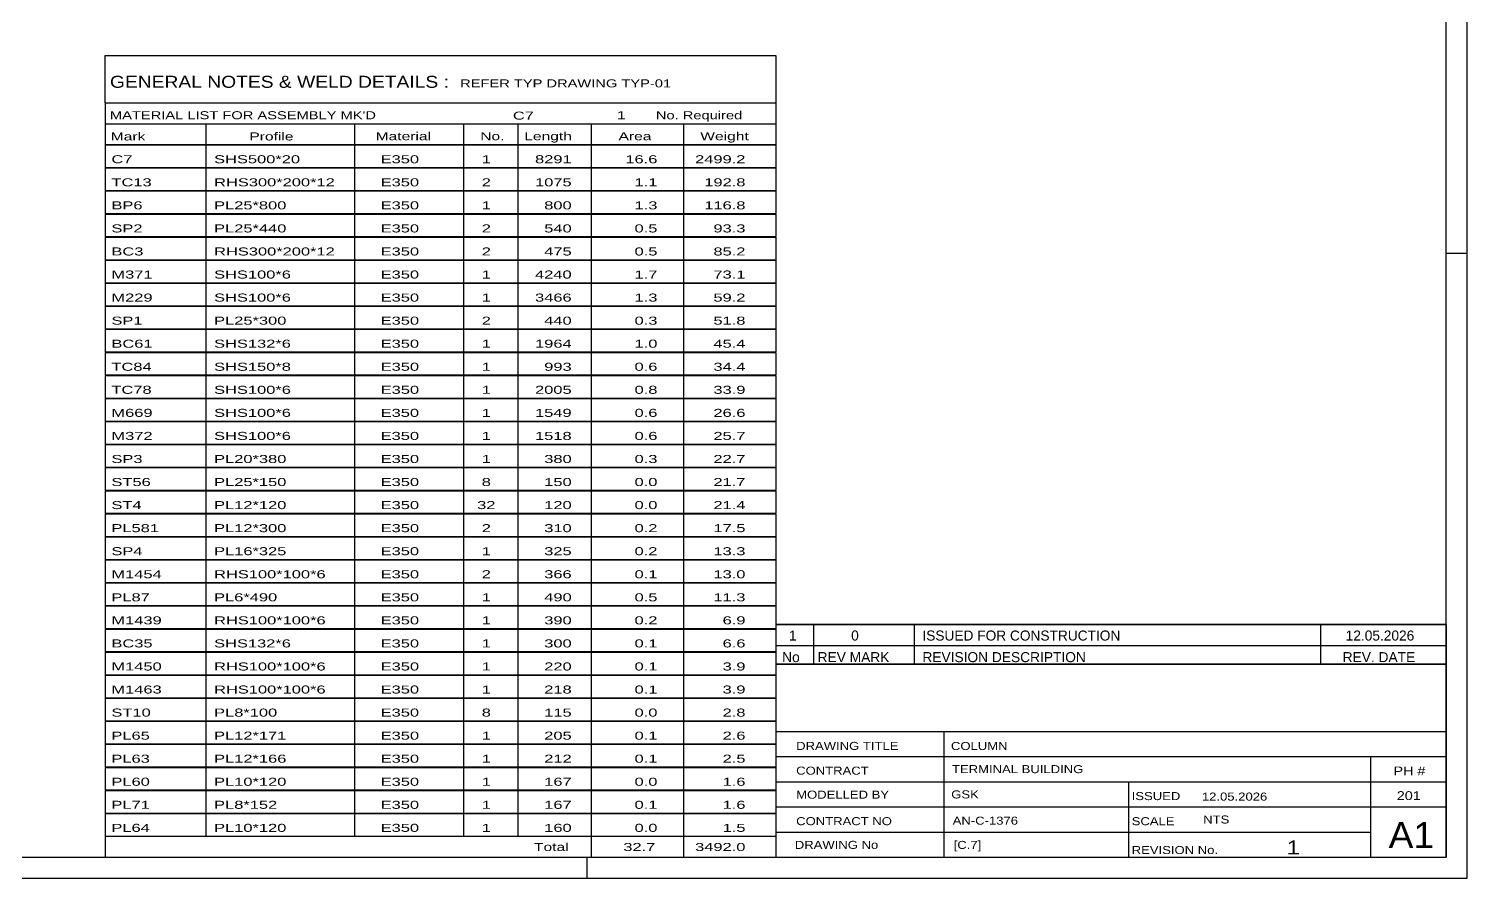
# Model space of a CAD drawing. Header units: millimetres. Extents: x 0 to 841, y 0 to 594.
# Drawn here: x 497.8 to 841, y 0 to 202.6 of the extents above; entities that cross this region are included whole.
import ezdxf

# ---------------------------------------------------------------- set-up
doc = ezdxf.new("R2010")
doc.units = ezdxf.units.MM
doc.styles.add('Arial Narrow', font='ARIALN.TTF', dxfattribs={"height": 0.2})

# ---------------------------------------------------------------- blocks, each defined once
blk = doc.blocks.new('Unknown-682121983-1161')
at = {"color": 5, "linetype": 'Continuous'}
for p, q in [((841, 0), (841, 594)), ((836, 5), (836, 589)), ((841, 149), (836, 149)), ((5, 5), (836, 5)), ((631, 0), (631, 5)), ((0, 0), (841, 0))]:
    blk.add_line(p, q, dxfattribs=at)
blk = doc.blocks.new('Unknown-682121983-35591')
at = {"color": 7, "linetype": 'Continuous'}
for p, q in [((676, 51.05), (676, 5)), ((676, 51.05), (836, 51.05)), ((836, 51), (836, 5)), ((676, 35), (836, 35)), ((716.14, 35), (716.14, 5)), ((676, 29), (836, 29)), ((818, 5.05), (818, 29.05)), ((676, 23), (836, 23)), ((760.14, 23), (760.14, 5)), ((676, 17), (836, 17)), ((676, 11), (818, 11)), ((676, 5), (836, 5))]:
    blk.add_line(p, q, dxfattribs=at)
at = {"color": 7, "style": 'Arial Narrow'}
for s, height, width, p in [('DRAWING TITLE', 1.9089, 1.425378, (680.88, 30.61)), ('COLUMN', 1.909, 1.425378, (717.81, 30.59)), ('CONTRACT', 1.909, 1.425378, (680.88, 24.71)), ('TERMINAL BUILDING', 1.9089, 1.425378, (718.06, 25.07)), ('MODELLED BY', 1.9089, 1.425378, (680.88, 18.98)), ('GSK', 1.909, 1.425378, (717.88, 19.04)), ('ISSUED', 1.909, 1.425378, (760.94, 18.64)), ('12.05.2026', 1.909, 1.425378, (777.69, 18.52)), ('CONTRACT NO', 1.9089, 1.425378, (680.88, 12.66)), ('AN-C-1376', 1.909, 1.425378, (718.23, 12.78)), ('SCALE', 1.909, 1.425378, (760.94, 12.65)), ('A1', 6.204, 1.25, (822.24, 7.2)), ('DRAWING No', 1.909, 1.425378, (680.56, 7)), ('[C.7]', 1.909, 1.425378, (718.46, 6.99)), ('REVISION No.', 1.9089, 1.425378, (760.94, 5.77)), ('1', 3.34, 1.5, (797.91, 5.68))]:
    blk.add_text(s, height=height, dxfattribs=dict(at, width=width)).set_placement(p)
at = {"color": 7, "linetype": 'Continuous', "style": 'Arial Narrow'}
for s, height, width, p in [('PH #', 2.1, 1.42538, (823.4, 24.55)), ('201', 2.1, 1.42538, (824.19, 18.65)), ('NTS', 1.909, 1.425378, (778, 13.05))]:
    blk.add_text(s, height=height, dxfattribs=dict(at, width=width)).set_placement(p)
blk = doc.blocks.new('Unknown-682121983-35592')
at = {"color": 7, "linetype": 'Continuous'}
for p, q in [((516, 196.25), (676, 196.25)), ((516, 185), (516, 196.25)), ((676, 196.25), (676, 185)), ((516, 185), (676, 185)), ((516, 185), (516, 180)), ((676, 185), (676, 180)), ((516, 180), (676, 180)), ((516, 180), (516, 175)), ((540, 180), (540, 175)), ((575.5, 180), (575.5, 175)), ((601.5, 180), (601.5, 175)), ((614.5, 180), (614.5, 175)), ((632, 180), (632, 175)), ((654, 180), (654, 175)), ((676, 180), (676, 175)), ((516, 175), (676, 175)), ((516, 174.95), (516, 169.55)), ((516, 174.95), (676, 174.95)), ((540, 175), (540, 169.5)), ((575.5, 175), (575.5, 169.5)), ((601.5, 175), (601.5, 169.5)), ((614.5, 175), (614.5, 169.5)), ((632, 175), (632, 169.5)), ((654, 175), (654, 169.5)), ((676, 174.95), (676, 169.55)), ((516, 169.55), (676, 169.55)), ((516, 169.45), (516, 164.05)), ((516, 169.45), (676, 169.45)), ((540, 169.5), (540, 164)), ((575.5, 169.5), (575.5, 164)), ((601.5, 169.5), (601.5, 164)), ((614.5, 169.5), (614.5, 164)), ((632, 169.5), (632, 164)), ((654, 169.5), (654, 164)), ((676, 169.45), (676, 164.05)), ((516, 164.05), (676, 164.05)), ((516, 163.95), (516, 158.55)), ((516, 163.95), (676, 163.95)), ((540, 164), (540, 158.5)), ((575.5, 164), (575.5, 158.5)), ((601.5, 164), (601.5, 158.5)), ((614.5, 164), (614.5, 158.5)), ((632, 164), (632, 158.5)), ((654, 164), (654, 158.5)), ((676, 163.95), (676, 158.55)), ((516, 158.55), (676, 158.55)), ((516, 158.45), (516, 153.05)), ((516, 158.45), (676, 158.45)), ((540, 158.5), (540, 153)), ((575.5, 158.5), (575.5, 153)), ((601.5, 158.5), (601.5, 153)), ((614.5, 158.5), (614.5, 153)), ((632, 158.5), (632, 153)), ((654, 158.5), (654, 153)), ((676, 158.45), (676, 153.05)), ((516, 153.05), (676, 153.05)), ((516, 152.95), (516, 147.55)), ((516, 152.95), (676, 152.95)), ((540, 153), (540, 147.5)), ((575.5, 153), (575.5, 147.5)), ((601.5, 153), (601.5, 147.5)), ((614.5, 153), (614.5, 147.5)), ((632, 153), (632, 147.5)), ((654, 153), (654, 147.5)), ((676, 152.95), (676, 147.55)), ((516, 147.55), (676, 147.55)), ((516, 147.45), (516, 142.05)), ((516, 147.45), (676, 147.45)), ((540, 147.5), (540, 142)), ((575.5, 147.5), (575.5, 142)), ((601.5, 147.5), (601.5, 142)), ((614.5, 147.5), (614.5, 142)), ((632, 147.5), (632, 142)), ((654, 147.5), (654, 142)), ((676, 147.45), (676, 142.05)), ((516, 142.05), (676, 142.05)), ((516, 141.95), (516, 136.55)), ((516, 141.95), (676, 141.95)), ((540, 142), (540, 136.5)), ((575.5, 142), (575.5, 136.5)), ((601.5, 142), (601.5, 136.5)), ((614.5, 142), (614.5, 136.5)), ((632, 142), (632, 136.5)), ((654, 142), (654, 136.5)), ((676, 141.95), (676, 136.55)), ((516, 136.55), (676, 136.55)), ((516, 136.45), (516, 131.05)), ((516, 136.45), (676, 136.45)), ((540, 136.5), (540, 131)), ((575.5, 136.5), (575.5, 131)), ((601.5, 136.5), (601.5, 131)), ((614.5, 136.5), (614.5, 131)), ((632, 136.5), (632, 131)), ((654, 136.5), (654, 131)), ((676, 136.45), (676, 131.05)), ((516, 131.05), (676, 131.05)), ((516, 130.95), (516, 125.55)), ((516, 130.95), (676, 130.95)), ((540, 131), (540, 125.5)), ((575.5, 131), (575.5, 125.5)), ((601.5, 131), (601.5, 125.5)), ((614.5, 131), (614.5, 125.5)), ((632, 131), (632, 125.5)), ((654, 131), (654, 125.5)), ((676, 130.95), (676, 125.55)), ((516, 125.55), (676, 125.55)), ((516, 125.45), (516, 120.05)), ((516, 125.45), (676, 125.45)), ((540, 125.5), (540, 120)), ((575.5, 125.5), (575.5, 120)), ((601.5, 125.5), (601.5, 120)), ((614.5, 125.5), (614.5, 120)), ((632, 125.5), (632, 120)), ((654, 125.5), (654, 120)), ((676, 125.45), (676, 120.05)), ((516, 120.05), (676, 120.05)), ((516, 119.95), (516, 114.55)), ((516, 119.95), (676, 119.95)), ((540, 120), (540, 114.5)), ((575.5, 120), (575.5, 114.5)), ((601.5, 120), (601.5, 114.5)), ((614.5, 120), (614.5, 114.5)), ((632, 120), (632, 114.5)), ((654, 120), (654, 114.5)), ((676, 119.95), (676, 114.55)), ((516, 114.55), (676, 114.55)), ((516, 114.45), (516, 109.05)), ((516, 114.45), (676, 114.45)), ((540, 114.5), (540, 109)), ((575.5, 114.5), (575.5, 109)), ((601.5, 114.5), (601.5, 109)), ((614.5, 114.5), (614.5, 109)), ((632, 114.5), (632, 109)), ((654, 114.5), (654, 109)), ((676, 114.45), (676, 109.05)), ((516, 109.05), (676, 109.05)), ((516, 108.95), (516, 103.55)), ((516, 108.95), (676, 108.95)), ((540, 109), (540, 103.5)), ((575.5, 109), (575.5, 103.5)), ((601.5, 109), (601.5, 103.5)), ((614.5, 109), (614.5, 103.5)), ((632, 109), (632, 103.5)), ((654, 109), (654, 103.5)), ((676, 108.95), (676, 103.55)), ((516, 103.55), (676, 103.55)), ((516, 103.45), (516, 98.05)), ((516, 103.45), (676, 103.45)), ((540, 103.5), (540, 98)), ((575.5, 103.5), (575.5, 98)), ((601.5, 103.5), (601.5, 98)), ((614.5, 103.5), (614.5, 98)), ((632, 103.5), (632, 98)), ((654, 103.5), (654, 98)), ((676, 103.45), (676, 98.05)), ((516, 98.05), (676, 98.05)), ((516, 97.95), (516, 92.55)), ((516, 97.95), (676, 97.95)), ((540, 98), (540, 92.5)), ((575.5, 98), (575.5, 92.5)), ((601.5, 98), (601.5, 92.5)), ((614.5, 98), (614.5, 92.5)), ((632, 98), (632, 92.5)), ((654, 98), (654, 92.5)), ((676, 97.95), (676, 92.55)), ((516, 92.55), (676, 92.55)), ((516, 92.45), (516, 87.05)), ((516, 92.45), (676, 92.45)), ((540, 92.5), (540, 87)), ((575.5, 92.5), (575.5, 87)), ((601.5, 92.5), (601.5, 87)), ((614.5, 92.5), (614.5, 87)), ((632, 92.5), (632, 87)), ((654, 92.5), (654, 87)), ((676, 92.45), (676, 87.05)), ((516, 87.05), (676, 87.05)), ((516, 86.95), (516, 81.55)), ((516, 86.95), (676, 86.95)), ((540, 87), (540, 81.5)), ((575.5, 87), (575.5, 81.5)), ((601.5, 87), (601.5, 81.5)), ((614.5, 87), (614.5, 81.5)), ((632, 87), (632, 81.5)), ((654, 87), (654, 81.5)), ((676, 86.95), (676, 81.55)), ((516, 81.55), (676, 81.55)), ((516, 81.45), (516, 76.05)), ((516, 81.45), (676, 81.45)), ((540, 81.5), (540, 76)), ((575.5, 81.5), (575.5, 76)), ((601.5, 81.5), (601.5, 76)), ((614.5, 81.5), (614.5, 76)), ((632, 81.5), (632, 76)), ((654, 81.5), (654, 76)), ((676, 81.45), (676, 76.05)), ((516, 76.05), (676, 76.05)), ((516, 75.95), (516, 70.55)), ((516, 75.95), (676, 75.95)), ((540, 76), (540, 70.5)), ((575.5, 76), (575.5, 70.5)), ((601.5, 76), (601.5, 70.5)), ((614.5, 76), (614.5, 70.5)), ((632, 76), (632, 70.5)), ((654, 76), (654, 70.5)), ((676, 75.95), (676, 70.55)), ((516, 70.55), (676, 70.55)), ((516, 70.45), (516, 65.05)), ((516, 70.45), (676, 70.45)), ((540, 70.5), (540, 65)), ((575.5, 70.5), (575.5, 65)), ((601.5, 70.5), (601.5, 65)), ((614.5, 70.5), (614.5, 65)), ((632, 70.5), (632, 65)), ((654, 70.5), (654, 65)), ((676, 70.45), (676, 65.05)), ((516, 65.05), (676, 65.05)), ((516, 64.95), (516, 59.55)), ((516, 64.95), (676, 64.95)), ((540, 65), (540, 59.5)), ((575.5, 65), (575.5, 59.5)), ((601.5, 65), (601.5, 59.5)), ((614.5, 65), (614.5, 59.5)), ((632, 65), (632, 59.5)), ((654, 65), (654, 59.5)), ((676, 64.95), (676, 59.55)), ((516, 59.55), (676, 59.55)), ((516, 59.45), (516, 54.05)), ((516, 59.45), (676, 59.45)), ((540, 59.5), (540, 54)), ((575.5, 59.5), (575.5, 54)), ((601.5, 59.5), (601.5, 54)), ((614.5, 59.5), (614.5, 54)), ((632, 59.5), (632, 54)), ((654, 59.5), (654, 54)), ((676, 59.45), (676, 54.05)), ((516, 54.05), (676, 54.05)), ((516, 53.95), (516, 48.55)), ((516, 53.95), (676, 53.95)), ((540, 54), (540, 48.5)), ((575.5, 54), (575.5, 48.5)), ((601.5, 54), (601.5, 48.5)), ((614.5, 54), (614.5, 48.5)), ((632, 54), (632, 48.5)), ((654, 54), (654, 48.5)), ((676, 53.95), (676, 48.55)), ((516, 48.55), (676, 48.55)), ((516, 48.45), (516, 43.05)), ((516, 48.45), (676, 48.45)), ((540, 48.5), (540, 43)), ((575.5, 48.5), (575.5, 43)), ((601.5, 48.5), (601.5, 43)), ((614.5, 48.5), (614.5, 43)), ((632, 48.5), (632, 43)), ((654, 48.5), (654, 43)), ((676, 48.45), (676, 43.05)), ((516, 43.05), (676, 43.05)), ((516, 42.95), (516, 37.55)), ((516, 42.95), (676, 42.95)), ((540, 43), (540, 37.5)), ((575.5, 43), (575.5, 37.5)), ((601.5, 43), (601.5, 37.5)), ((614.5, 43), (614.5, 37.5)), ((632, 43), (632, 37.5)), ((654, 43), (654, 37.5)), ((676, 42.95), (676, 37.55)), ((516, 37.55), (676, 37.55)), ((516, 37.45), (516, 32.05)), ((516, 37.45), (676, 37.45)), ((540, 37.5), (540, 32)), ((575.5, 37.5), (575.5, 32)), ((601.5, 37.5), (601.5, 32)), ((614.5, 37.5), (614.5, 32)), ((632, 37.5), (632, 32)), ((654, 37.5), (654, 32)), ((676, 37.45), (676, 32.05)), ((516, 32.05), (676, 32.05)), ((516, 31.95), (516, 26.55)), ((516, 31.95), (676, 31.95)), ((540, 32), (540, 26.5)), ((575.5, 32), (575.5, 26.5)), ((601.5, 32), (601.5, 26.5)), ((614.5, 32), (614.5, 26.5)), ((632, 32), (632, 26.5)), ((654, 32), (654, 26.5)), ((676, 31.95), (676, 26.55)), ((516, 26.55), (676, 26.55)), ((516, 26.45), (516, 21.05)), ((516, 26.45), (676, 26.45)), ((540, 26.5), (540, 21)), ((575.5, 26.5), (575.5, 21)), ((601.5, 26.5), (601.5, 21)), ((614.5, 26.5), (614.5, 21)), ((632, 26.5), (632, 21)), ((654, 26.5), (654, 21)), ((676, 26.45), (676, 21.05)), ((516, 21.05), (676, 21.05)), ((516, 20.95), (516, 15.55)), ((516, 20.95), (676, 20.95)), ((540, 21), (540, 15.5)), ((575.5, 21), (575.5, 15.5)), ((601.5, 21), (601.5, 15.5)), ((614.5, 21), (614.5, 15.5)), ((632, 21), (632, 15.5)), ((654, 21), (654, 15.5)), ((676, 20.95), (676, 15.55)), ((516, 15.55), (676, 15.55)), ((516, 15.45), (516, 10.05)), ((516, 15.45), (676, 15.45)), ((540, 15.5), (540, 10)), ((575.5, 15.5), (575.5, 10)), ((601.5, 15.5), (601.5, 10)), ((614.5, 15.5), (614.5, 10)), ((632, 15.5), (632, 10)), ((654, 15.5), (654, 10)), ((676, 15.45), (676, 10.05)), ((516, 10.05), (676, 10.05)), ((516, 10), (676, 10)), ((516, 10), (516, 5)), ((632, 10), (632, 5)), ((654, 10), (654, 5)), ((676, 10), (676, 5)), ((516, 5), (676, 5))]:
    blk.add_line(p, q, dxfattribs=at)
at = {"color": 7, "style": 'Arial Narrow'}
for s, height, width, p in [('GENERAL NOTES & WELD DETAILS :', 2.8633, 1.4, (517.15, 188.56)), ('REFER TYP DRAWING TYP-01', 1.9089, 1.6, (600.7, 188.66)), ("MATERIAL LIST FOR ASSEMBLY MK'D", 1.9089, 1.6, (517.15, 181.06)), ('C7', 1.909, 1.794707, (613.29, 180.97)), ('1', 1.91, 1.794707, (638.08, 181.06)), ('No. Required', 1.9089, 1.6, (647.41, 181.06)), ('Mark', 1.909, 1.7, (517.34, 176)), ('Profile', 1.909, 1.7, (550.41, 176)), ('Material', 1.909, 1.7, (580.54, 176.06)), ('No.', 1.909, 1.7, (605.5, 176.06)), ('Length', 1.909, 1.7, (616, 176.06)), ('Area', 1.909, 1.7, (638.5, 176.06)), ('Weight', 1.909, 1.7, (658, 176.06))]:
    blk.add_text(s, height=height, dxfattribs=dict(at, width=width)).set_placement(p)
at = {"color": 7, "linetype": 'Continuous', "style": 'Arial Narrow'}
for s, height, width, p in [('C7', 1.909, 1.794707, (517.5, 170.56)), ('SHS500*20', 1.909, 1.794707, (542, 170.56)), ('E350', 1.909, 1.794707, (581.74, 170.56)), ('1', 1.91, 1.794707, (605.86, 170.56)), ('8291', 1.909, 1.794707, (618.58, 170.56)), ('16.6', 1.909, 1.794707, (640.13, 170.56)), ('2499.2', 1.909, 1.794707, (656.77, 170.56)), ('TC13', 1.909, 1.794707, (517.5, 165.06)), ('RHS300*200*12', 1.9089, 1.794707, (542, 165.06)), ('E350', 1.909, 1.794707, (581.74, 165.06)), ('2', 1.91, 1.794707, (605.86, 165.06)), ('1075', 1.909, 1.794707, (618.58, 165.06)), ('1.1', 1.909, 1.794707, (642.32, 165.06)), ('192.8', 1.909, 1.794707, (658.96, 165.06)), ('BP6', 1.909, 1.794707, (517.5, 159.56)), ('PL25*800', 1.909, 1.794707, (542, 159.56)), ('E350', 1.909, 1.794707, (581.74, 159.56)), ('1', 1.91, 1.794707, (605.86, 159.56)), ('800', 1.909, 1.794707, (620.77, 159.56)), ('1.3', 1.909, 1.794707, (642.32, 159.56)), ('116.8', 1.909, 1.794707, (658.96, 159.56)), ('SP2', 1.909, 1.794707, (517.5, 154.06)), ('PL25*440', 1.909, 1.794707, (542, 154.06)), ('E350', 1.909, 1.794707, (581.74, 154.06)), ('2', 1.91, 1.794707, (605.86, 154.06)), ('540', 1.909, 1.794707, (620.77, 154.06)), ('0.5', 1.909, 1.794707, (642.32, 154.06)), ('93.3', 1.909, 1.794707, (661.14, 154.06)), ('BC3', 1.909, 1.794707, (517.5, 148.56)), ('RHS300*200*12', 1.9089, 1.794707, (542, 148.56)), ('E350', 1.909, 1.794707, (581.74, 148.56)), ('2', 1.91, 1.794707, (605.86, 148.56)), ('475', 1.909, 1.794707, (620.77, 148.56)), ('0.5', 1.909, 1.794707, (642.32, 148.56)), ('85.2', 1.909, 1.794707, (661.14, 148.56)), ('M371', 1.909, 1.794707, (517.5, 143.06)), ('SHS100*6', 1.909, 1.794707, (542, 143.06)), ('E350', 1.909, 1.794707, (581.74, 143.06)), ('1', 1.91, 1.794707, (605.86, 143.06)), ('4240', 1.909, 1.794707, (618.58, 143.06)), ('1.7', 1.909, 1.794707, (642.32, 143.06)), ('73.1', 1.909, 1.794707, (661.14, 143.06)), ('M229', 1.909, 1.794707, (517.5, 137.56)), ('SHS100*6', 1.909, 1.794707, (542, 137.56)), ('E350', 1.909, 1.794707, (581.74, 137.56)), ('1', 1.91, 1.794707, (605.86, 137.56)), ('3466', 1.909, 1.794707, (618.58, 137.56)), ('1.3', 1.909, 1.794707, (642.32, 137.56)), ('59.2', 1.909, 1.794707, (661.14, 137.56)), ('SP1', 1.909, 1.794707, (517.5, 132.06)), ('PL25*300', 1.909, 1.794707, (542, 132.06)), ('E350', 1.909, 1.794707, (581.74, 132.06)), ('2', 1.91, 1.794707, (605.86, 132.06)), ('440', 1.909, 1.794707, (620.77, 132.06)), ('0.3', 1.909, 1.794707, (642.32, 132.06)), ('51.8', 1.909, 1.794707, (661.14, 132.06)), ('BC61', 1.909, 1.794707, (517.5, 126.56)), ('SHS132*6', 1.909, 1.794707, (542, 126.56)), ('E350', 1.909, 1.794707, (581.74, 126.56)), ('1', 1.91, 1.794707, (605.86, 126.56)), ('1964', 1.909, 1.794707, (618.58, 126.56)), ('1.0', 1.909, 1.794707, (642.32, 126.56)), ('45.4', 1.909, 1.794707, (661.14, 126.56)), ('TC84', 1.909, 1.794707, (517.5, 121.06)), ('SHS150*8', 1.909, 1.794707, (542, 121.06)), ('E350', 1.909, 1.794707, (581.74, 121.06)), ('1', 1.91, 1.794707, (605.86, 121.06)), ('993', 1.909, 1.794707, (620.77, 121.06)), ('0.6', 1.909, 1.794707, (642.32, 121.06)), ('34.4', 1.909, 1.794707, (661.14, 121.06)), ('TC78', 1.909, 1.794707, (517.5, 115.56)), ('SHS100*6', 1.909, 1.794707, (542, 115.56)), ('E350', 1.909, 1.794707, (581.74, 115.56)), ('1', 1.91, 1.794707, (605.86, 115.56)), ('2005', 1.909, 1.794707, (618.58, 115.56)), ('0.8', 1.909, 1.794707, (642.32, 115.56)), ('33.9', 1.909, 1.794707, (661.14, 115.56)), ('M669', 1.909, 1.794707, (517.5, 110.06)), ('SHS100*6', 1.909, 1.794707, (542, 110.06)), ('E350', 1.909, 1.794707, (581.74, 110.06)), ('1', 1.91, 1.794707, (605.86, 110.06)), ('1549', 1.909, 1.794707, (618.58, 110.06)), ('0.6', 1.909, 1.794707, (642.32, 110.06)), ('26.6', 1.909, 1.794707, (661.14, 110.06)), ('M372', 1.909, 1.794707, (517.5, 104.56)), ('SHS100*6', 1.909, 1.794707, (542, 104.56)), ('E350', 1.909, 1.794707, (581.74, 104.56)), ('1', 1.91, 1.794707, (605.86, 104.56)), ('1518', 1.909, 1.794707, (618.58, 104.56)), ('0.6', 1.909, 1.794707, (642.32, 104.56)), ('25.7', 1.909, 1.794707, (661.14, 104.56)), ('SP3', 1.909, 1.794707, (517.5, 99.06)), ('PL20*380', 1.909, 1.794707, (542, 99.06)), ('E350', 1.909, 1.794707, (581.74, 99.06)), ('1', 1.91, 1.794707, (605.86, 99.06)), ('380', 1.909, 1.794707, (620.77, 99.06)), ('0.3', 1.909, 1.794707, (642.32, 99.06)), ('22.7', 1.909, 1.794707, (661.14, 99.06)), ('ST56', 1.909, 1.794707, (517.5, 93.56)), ('PL25*150', 1.909, 1.794707, (542, 93.56)), ('E350', 1.909, 1.794707, (581.74, 93.56)), ('8', 1.91, 1.794707, (605.86, 93.56)), ('150', 1.909, 1.794707, (620.77, 93.56)), ('0.0', 1.909, 1.794707, (642.32, 93.56)), ('21.7', 1.909, 1.794707, (661.14, 93.56)), ('ST4', 1.909, 1.794707, (517.5, 88.06)), ('PL12*120', 1.909, 1.794707, (542, 88.06)), ('E350', 1.909, 1.794707, (581.74, 88.06)), ('32', 1.909, 1.794707, (604.76, 88.06)), ('120', 1.909, 1.794707, (620.77, 88.06)), ('0.0', 1.909, 1.794707, (642.32, 88.06)), ('21.4', 1.909, 1.794707, (661.14, 88.06)), ('PL581', 1.909, 1.794707, (517.5, 82.56)), ('PL12*300', 1.909, 1.794707, (542, 82.56)), ('E350', 1.909, 1.794707, (581.74, 82.56)), ('2', 1.91, 1.794707, (605.86, 82.56)), ('310', 1.909, 1.794707, (620.77, 82.56)), ('0.2', 1.909, 1.794707, (642.32, 82.56)), ('17.5', 1.909, 1.794707, (661.14, 82.56)), ('SP4', 1.909, 1.794707, (517.5, 77.06)), ('PL16*325', 1.909, 1.794707, (542, 77.06)), ('E350', 1.909, 1.794707, (581.74, 77.06)), ('1', 1.91, 1.794707, (605.86, 77.06)), ('325', 1.909, 1.794707, (620.77, 77.06)), ('0.2', 1.909, 1.794707, (642.32, 77.06)), ('13.3', 1.909, 1.794707, (661.14, 77.06)), ('M1454', 1.909, 1.794707, (517.5, 71.56)), ('RHS100*100*6', 1.9089, 1.794707, (542, 71.56)), ('E350', 1.909, 1.794707, (581.74, 71.56)), ('2', 1.91, 1.794707, (605.86, 71.56)), ('366', 1.909, 1.794707, (620.77, 71.56)), ('0.1', 1.909, 1.794707, (642.32, 71.56)), ('13.0', 1.909, 1.794707, (661.14, 71.56)), ('PL87', 1.909, 1.794707, (517.5, 66.06)), ('PL6*490', 1.909, 1.794707, (542, 66.06)), ('E350', 1.909, 1.794707, (581.74, 66.06)), ('1', 1.91, 1.794707, (605.86, 66.06)), ('490', 1.909, 1.794707, (620.77, 66.06)), ('0.5', 1.909, 1.794707, (642.32, 66.06)), ('11.3', 1.909, 1.794707, (661.14, 66.06)), ('M1439', 1.909, 1.794707, (517.5, 60.56)), ('RHS100*100*6', 1.9089, 1.794707, (542, 60.56)), ('E350', 1.909, 1.794707, (581.74, 60.56)), ('1', 1.91, 1.794707, (605.86, 60.56)), ('390', 1.909, 1.794707, (620.77, 60.56)), ('0.2', 1.909, 1.794707, (642.32, 60.56)), ('6.9', 1.909, 1.794707, (663.33, 60.56)), ('BC35', 1.909, 1.794707, (517.5, 55.06)), ('SHS132*6', 1.909, 1.794707, (542, 55.06)), ('E350', 1.909, 1.794707, (581.74, 55.06)), ('1', 1.91, 1.794707, (605.86, 55.06)), ('300', 1.909, 1.794707, (620.77, 55.06)), ('0.1', 1.909, 1.794707, (642.32, 55.06)), ('6.6', 1.909, 1.794707, (663.33, 55.06)), ('M1450', 1.909, 1.794707, (517.5, 49.56)), ('RHS100*100*6', 1.9089, 1.794707, (542, 49.56)), ('E350', 1.909, 1.794707, (581.74, 49.56)), ('220', 1.909, 1.794707, (620.77, 49.56)), ('0.1', 1.909, 1.794707, (642.32, 49.56)), ('3.9', 1.909, 1.794707, (663.33, 49.56)), ('1', 1.91, 1.794707, (605.86, 49.56)), ('M1463', 1.909, 1.794707, (517.5, 44.06)), ('RHS100*100*6', 1.9089, 1.794707, (542, 44.06)), ('E350', 1.909, 1.794707, (581.74, 44.06)), ('1', 1.91, 1.794707, (605.86, 44.06)), ('218', 1.909, 1.794707, (620.77, 44.06)), ('0.1', 1.909, 1.794707, (642.32, 44.06)), ('3.9', 1.909, 1.794707, (663.33, 44.06)), ('ST10', 1.909, 1.794707, (517.5, 38.56)), ('PL8*100', 1.909, 1.794707, (542, 38.56)), ('E350', 1.909, 1.794707, (581.74, 38.56)), ('8', 1.91, 1.794707, (605.86, 38.56)), ('115', 1.909, 1.794707, (620.77, 38.56)), ('0.0', 1.909, 1.794707, (642.32, 38.56)), ('2.8', 1.909, 1.794707, (663.33, 38.56)), ('PL65', 1.909, 1.794707, (517.5, 33.06)), ('PL12*171', 1.909, 1.794707, (542, 33.06)), ('E350', 1.909, 1.794707, (581.74, 33.06)), ('1', 1.91, 1.794707, (605.86, 33.06)), ('205', 1.909, 1.794707, (620.77, 33.06)), ('0.1', 1.909, 1.794707, (642.32, 33.06)), ('2.6', 1.909, 1.794707, (663.33, 33.06)), ('PL63', 1.909, 1.794707, (517.5, 27.56)), ('PL12*166', 1.909, 1.794707, (542, 27.56)), ('E350', 1.909, 1.794707, (581.74, 27.56)), ('1', 1.91, 1.794707, (605.86, 27.56)), ('212', 1.909, 1.794707, (620.77, 27.56)), ('0.1', 1.909, 1.794707, (642.32, 27.56)), ('2.5', 1.909, 1.794707, (663.33, 27.56)), ('PL60', 1.909, 1.794707, (517.5, 22.06)), ('PL10*120', 1.909, 1.794707, (542, 22.06)), ('E350', 1.909, 1.794707, (581.74, 22.06)), ('1', 1.91, 1.794707, (605.86, 22.06)), ('167', 1.909, 1.794707, (620.77, 22.06)), ('0.0', 1.909, 1.794707, (642.32, 22.06)), ('1.6', 1.909, 1.794707, (663.33, 22.06)), ('PL71', 1.909, 1.794707, (517.5, 16.56)), ('PL8*152', 1.909, 1.794707, (542, 16.56)), ('E350', 1.909, 1.794707, (581.74, 16.56)), ('1', 1.91, 1.794707, (605.86, 16.56)), ('167', 1.909, 1.794707, (620.77, 16.56)), ('0.1', 1.909, 1.794707, (642.32, 16.56)), ('1.6', 1.909, 1.794707, (663.33, 16.56)), ('PL64', 1.909, 1.794707, (517.5, 11.06)), ('PL10*120', 1.909, 1.794707, (542, 11.06)), ('E350', 1.909, 1.794707, (581.74, 11.06)), ('1', 1.91, 1.794707, (605.86, 11.06)), ('160', 1.909, 1.794707, (620.77, 11.06)), ('0.0', 1.909, 1.794707, (642.32, 11.06)), ('1.5', 1.909, 1.794707, (663.33, 11.06)), ('Total', 1.909, 1.7, (618.33, 6.5)), ('32.7', 1.909, 1.794707, (639.64, 6.5)), ('3492.0', 1.909, 1.794707, (656.77, 6.5))]:
    blk.add_text(s, height=height, dxfattribs=dict(at, width=width)).set_placement(p)
blk = doc.blocks.new('Unknown-682121983-35594')
at = {"color": 7, "linetype": 'Continuous'}
for p, q in [((676, 60.55), (836, 60.55)), ((836, 60.55), (676, 60.55)), ((676, 60.55), (676, 55.55)), ((685, 60.55), (685, 55.55)), ((709, 60.55), (709, 55.55)), ((806, 60.55), (806, 55.55)), ((836, 60.55), (836, 55.55)), ((676, 55.55), (836, 55.55)), ((676, 55.55), (676, 51.05)), ((676, 55.55), (836, 55.55)), ((685, 55.55), (685, 51.05)), ((709, 55.55), (709, 51.05)), ((806, 55.55), (806, 51.05)), ((836, 55.55), (836, 51.05)), ((836, 51.05), (676, 51.05))]:
    blk.add_line(p, q, dxfattribs=at)
at = {"color": 7, "linetype": 'Continuous', "style": 'Arial Narrow'}
for s, height, width, p in [('1', 2.39, 1.196471, (679.16, 56.7)), ('0', 2.39, 1.196471, (694, 56.7)), ('ISSUED FOR CONSTRUCTION', 2.3861, 1.196471, (711, 56.7)), ('12.05.2026', 2.386, 1.196471, (812, 56.7)), ('No', 2.386, 1.2, (677.54, 51.55)), ('REV MARK', 2.386, 1.2, (686, 51.55)), ('REVISION DESCRIPTION', 2.3861, 1.2, (711, 51.55)), ('REV. DATE', 2.386, 1.2, (811.28, 51.55))]:
    blk.add_text(s, height=height, dxfattribs=dict(at, width=width)).set_placement(p)

msp = doc.modelspace()

# ---------------------------------------------------------------- block references
for name in ['Unknown-682121983-1161', 'Unknown-682121983-35592', 'Unknown-682121983-35594', 'Unknown-682121983-35591']:
    msp.add_blockref(name, (0, 0))

doc.saveas('drawing.dxf')
